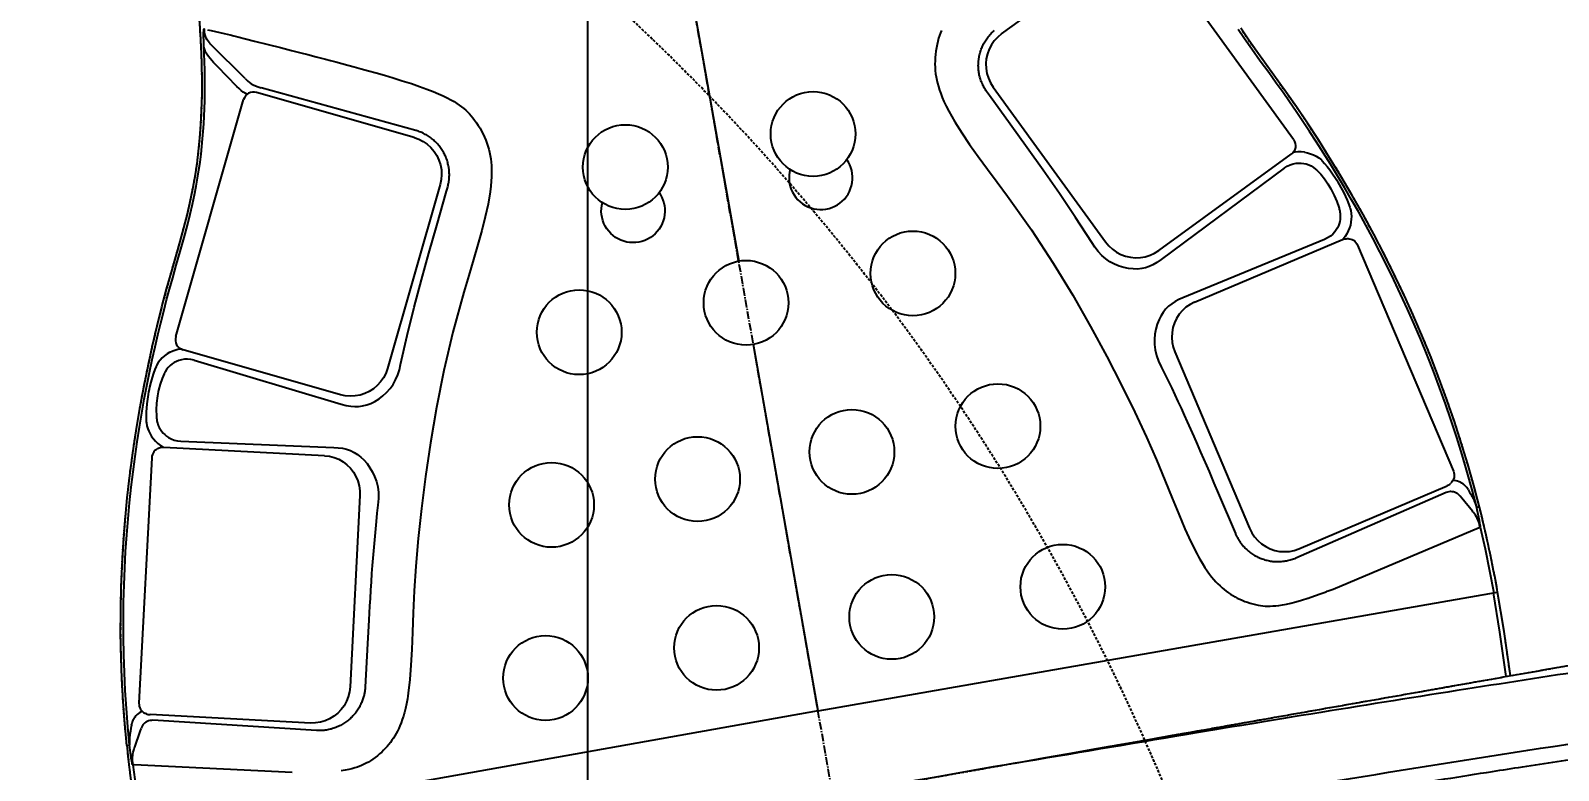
# Model space of a CAD drawing. Header units: millimetres. Extents: x 26027 to 581921, y 7230 to 233891.
# Drawn here: x 453814 to 454535, y 145420 to 145769 of the extents above; entities that cross this region are included whole.
import ezdxf

# ---------------------------------------------------------------- set-up
doc = ezdxf.new("R2010")
doc.units = ezdxf.units.MM
doc.header["$LTSCALE"] = 5
doc.linetypes.add('AXES2', pattern=[1.125, 0.75, -0.125, 0.125, -0.125])
doc.linetypes.add('CACHE', pattern=[0.375, 0.25, -0.125])
doc.layers.add('GE-DESIGNER_WARNING', color=1, linetype='Continuous', plot=False)
for name, color, linetype in [('GE-EQUIPMENT', 140, 'Continuous'), ('GE-EQUIPMENT_INSERTION', 140, 'Continuous'), ('GE-EQUIPMENT_LIGHT', 141, 'Continuous'), ('GE-EQUIPMENT_OUTLINE', 131, 'CACHE'), ('GE-MAIN_AXIS', 83, 'AXES2')]:
    doc.layers.add(name, color=color, linetype=linetype)
doc.styles.add('ROMANS', font='romans', dxfattribs={"width": 0.8, "height": 100})
doc.dimstyles.new('100', dxfattribs={"dimscale": 0.8, "dimtxt": 180, "dimasz": 100, "dimexe": 150, "dimexo": 0, "dimgap": 100, "dimtad": 1, "dimtih": 1, "dimtoh": 1, "dimdec": 0, "dimzin": 0, "dimdsep": 46, "dimtxsty": 'ROMANS', "dimblk": 'DOT', "dimcen": 0, "dimclrd": 180, "dimclre": 180, "dimclrt": 180, "dimazin": 0, "dimtfac": 1, "dimtdec": 0, "dimtix": 1, "dimtmove": 2, "dimatfit": 3, "dimldrblk": 'DOT', "dimfxl": 1, "dimtolj": 1, "dimtzin": 0, "dimarcsym": 0})

# ---------------------------------------------------------------- blocks, each defined once
blk = doc.blocks.new('_Dot')
at = {"color": 0, "linetype": 'ByBlock', "lineweight": -2}
blk.add_line((-0.5, 0), (-1, 0), dxfattribs=at)
at = {"color": 0, "linetype": 'ByBlock', "const_width": 0.5}
blk.add_lwpolyline([(-0.25, 0, 1), (0.25, 0, 1)], format="xyb", close=True, dxfattribs=at)
blk = doc.blocks.new('*D478')
at = {"layer": 'DEFPOINTS', "color": 0, "transparency": 16777216}
for p in [(452467.53, 149660.27, 2.36), (454076.96, 142305.27, 2.36), (454076.96, 142305.27)]:
    blk.add_point(p, dxfattribs=at)
at = {"layer": 'GE-DESIGNER_WARNING', "color": 180, "lineweight": -2, "transparency": 16777216}
for p, q in [((452467.53, 149660.27), (454196.96, 149660.27)), ((454076.96, 149580.27), (454076.96, 146112.77)), ((454076.96, 142385.27), (454076.96, 145852.77)), ((454076.96, 142305.27), (454196.96, 142305.27))]:
    blk.add_line(p, q, dxfattribs=at)
at = {"layer": 'GE-DESIGNER_WARNING', "color": 180, "lineweight": -2, "transparency": 16777216, "xscale": 80, "yscale": 80, "zscale": 80}
for p, rotation in [((454076.96, 149660.27), 90), ((454076.96, 142305.27), 270)]:
    blk.add_blockref('_Dot', p, dxfattribs=dict(at, rotation=rotation))
at = {"layer": 'GE-DESIGNER_WARNING', "color": 180, "lineweight": 0, "transparency": 16777216, "insert": (454076.96, 145982.77), "char_height": 100, "attachment_point": 5, "style": 'ROMANS'}
blk.add_mtext('\\A1;7355', dxfattribs=at)
blk = doc.blocks.new('GE-EUR02909')
at = {"layer": 'GE-EQUIPMENT'}
for p, q in [((0, -424.45), (-325.74, -423.9)), ((0, -424.45), (325.74, -423.9)), ((0, -424.45), (0, -600.05)), ((0, -815.78), (0, -640.05))]:
    blk.add_line(p, q, dxfattribs=at)
for points in [[(-324.81, -384), (-325.53, -405.11), (-325.74, -423.86)], [(322.94, -455.54), (323.01, -455.58), (323.08, -455.74), (323.15, -456.16), (323.18, -456.52), (323.24, -458.71), (323.03, -463.82), (322.95, -464.95)], [(-324.24, -464.98), (-323.38, -475.47), (-322.33, -485.81), (-321.07, -496.38), (-319.62, -506.79), (-317.94, -517.4), (-316.08, -527.82), (-313.99, -538.42), (-311.74, -548.81), (-309.25, -559.35), (-306.61, -569.66), (-303.72, -580.1), (-300.71, -590.29), (-297.47, -600.57), (-294.11, -610.58), (-290.57, -620.54), (-286.95, -630.23), (-283.23, -639.67), (-279.46, -648.83), (-275.71, -657.56), (-271.93, -666), (-268.29, -673.85), (-264.66, -681.44), (-261.34, -688.24), (-258.07, -695.01), (-255.26, -700.99), (-252.51, -707.11)], [(324.24, -464.98), (323.38, -475.47), (322.33, -485.81), (321.06, -496.38), (319.61, -506.79), (317.93, -517.4), (316.08, -527.82), (313.99, -538.42), (311.74, -548.81), (309.24, -559.35), (306.6, -569.66), (303.72, -580.1), (300.71, -590.29), (297.46, -600.57), (294.1, -610.58), (290.57, -620.54), (286.94, -630.23), (283.23, -639.67), (279.46, -648.83), (275.7, -657.56), (271.93, -666), (268.29, -673.85), (264.65, -681.44), (261.34, -688.24), (258.07, -695.01), (255.26, -700.99), (252.51, -707.11), (250.15, -712.67), (247.85, -718.46), (245.83, -723.97), (243.87, -729.75), (242.11, -735.46), (240.41, -741.49), (238.85, -747.64), (237.36, -754.14), (235.96, -760.98), (234.66, -768.21), (233.43, -775.96), (232.3, -784.19)], [(320.36, -474.01), (320.63, -473.36), (320.86, -472.77), (321.06, -472.23), (321.24, -471.74), (321.4, -471.3), (321.54, -470.9), (321.67, -470.53), (321.78, -470.2), (321.88, -469.9), (321.97, -469.62), (322.04, -469.37), (322.12, -469.14), (322.19, -468.9), (322.26, -468.66), (322.29, -468.52), (322.33, -468.38), (322.37, -468.24)], [(322.36, -468.24), (322.61, -467.18), (322.8, -466.09), (322.95, -464.95)], [(-320.37, -474.01), (-320.15, -474.55), (-319.92, -475.05), (-319.7, -475.49), (-319.47, -475.89), (-319.25, -476.23), (-319.03, -476.54)], [(320.37, -474.01), (320.14, -474.55), (319.92, -475.05), (319.69, -475.49), (319.47, -475.89), (319.24, -476.23), (319.03, -476.54)]]:
    blk.add_lwpolyline(points, dxfattribs=at)
for centre, radius, start, end in [((239.29, -423.9), 565.02, 179.99604, 184.16995), ((-239.29, -423.9), 565.02, 355.83005, 0.00396), ((716.82, -845.46), 488.37, 172.79293, 174.43641)]:
    blk.add_arc(centre, radius, start, end, dxfattribs=at)
at = {"layer": 'GE-EQUIPMENT_LIGHT'}
for p, q in [((-314.24, -479.66), (-314.29, -479.65)), ((-312.51, -478.13), (-312.96, -478.43)), ((312.5, -478.13), (312.95, -478.43)), ((314.23, -479.66), (314.28, -479.65)), ((-289.06, -596.73), (-315.09, -483.75)), ((289.06, -596.73), (315.09, -483.75)), ((-208.5, -583.52), (-282.55, -600.58)), ((208.5, -583.52), (282.54, -600.58)), ((-284.28, -600.66), (-284.82, -600.58)), ((284.28, -600.66), (284.81, -600.58)), ((-261.28, -638.58), (-196.54, -606.17)), ((261.28, -638.58), (196.54, -606.17)), ((-165.68, -619.74), (-165.75, -619.77)), ((165.68, -619.74), (165.74, -619.77)), ((-267.95, -651.07), (-216.99, -755.7)), ((267.95, -651.07), (216.98, -755.7)), ((-140.83, -724.15), (-210.32, -758)), ((140.83, -724.15), (210.31, -758)), ((217.06, -755.53), (216.98, -755.7))]:
    blk.add_line(p, q, dxfattribs=at)
for points in [[(-323.57, -423.9), (-323.36, -405.21), (-322.61, -384)], [(-113.17, -730.6), (-112.51, -729.56), (-111.87, -728.44), (-111.23, -727.23), (-110.59, -725.89), (-109.97, -724.46), (-109.4, -722.99), (-108.88, -721.51), (-108.42, -720.03), (-108.03, -718.54), (-107.69, -717.05), (-107.41, -715.56), (-107.2, -714.06), (-107.04, -712.55), (-106.94, -711.04), (-106.89, -709.52), (-106.91, -707.98), (-106.99, -706.41), (-107.13, -704.79), (-107.35, -703.11), (-107.64, -701.34), (-108.02, -699.46), (-108.51, -697.42), (-109.13, -695.14), (-109.93, -692.57), (-111.88, -687.13), (-114.24, -681.41), (-116.94, -675.4), (-119.95, -669.09), (-123.21, -662.46), (-126.69, -655.49), (-130.33, -648.15), (-138.72, -630.51), (-146.09, -613.37), (-152.54, -596.78), (-158.25, -580.84), (-163.33, -565.59), (-167.84, -551.05), (-171.79, -537.35), (-175.15, -524.7), (-177.94, -513.32), (-180.21, -503.24), (-182.14, -494.29), (-183.88, -486.29), (-185.53, -479.06), (-187.23, -472.43), (-189.09, -466.21), (-189.55, -464.84), (-189.97, -463.66), (-190.81, -461.41), (-191.63, -459.41), (-192.43, -457.61), (-192.68, -457.07), (-193.23, -455.97), (-194.02, -454.47), (-194.8, -453.1), (-195.59, -451.82), (-196.38, -450.64), (-197.18, -449.53), (-197.99, -448.48), (-198.81, -447.5), (-199.65, -446.56), (-200.51, -445.67), (-201.39, -444.82), (-202.3, -444.01), (-203.23, -443.23), (-204.2, -442.48), (-205.21, -441.76), (-206.27, -441.05), (-207.38, -440.37), (-208.56, -439.7), (-209.79, -439.05), (-211, -438.46), (-212.16, -437.95), (-213.27, -437.51), (-214.32, -437.14), (-215.37, -436.82), (-216.46, -436.53), (-217.13, -436.38), (-217.59, -436.29), (-218.8, -436.08), (-220.08, -435.9), (-221.47, -435.77), (-222.91, -435.69), (-224.66, -435.66), (-226.56, -435.7), (-228.72, -435.81), (-231.17, -436.01), (-233.94, -436.3), (-236.96, -436.7), (-237.1, -436.72), (-240.36, -437.21), (-243.55, -437.74), (-246, -438.18), (-246.62, -438.29), (-249.57, -438.84), (-322.39, -455.41), (-322.95, -455.54), (-323.44, -445.01), (-323.74, -434.48), (-323.84, -423.9)], [(113.16, -730.6), (112.51, -729.56), (111.87, -728.44), (111.23, -727.23), (110.59, -725.89), (109.97, -724.46), (109.39, -722.99), (108.88, -721.51), (108.42, -720.03), (108.02, -718.54), (107.69, -717.05), (107.41, -715.56), (107.19, -714.06), (107.03, -712.55), (106.93, -711.04), (106.89, -709.52), (106.91, -707.98), (106.99, -706.41), (107.13, -704.79), (107.34, -703.11), (107.63, -701.34), (108.01, -699.46), (108.5, -697.42), (109.13, -695.14), (109.92, -692.57), (111.88, -687.13), (114.23, -681.41), (116.94, -675.4), (119.95, -669.09), (123.21, -662.46), (126.69, -655.49), (130.33, -648.15), (138.72, -630.51), (146.09, -613.37), (152.54, -596.78), (158.25, -580.84), (163.32, -565.59), (167.83, -551.05), (171.78, -537.35), (175.15, -524.7), (177.93, -513.32), (180.2, -503.24), (182.14, -494.29), (183.87, -486.29), (185.52, -479.06), (187.23, -472.43), (189.09, -466.21), (189.55, -464.84), (189.96, -463.66), (190.8, -461.41), (191.62, -459.41), (192.43, -457.61), (192.68, -457.07), (193.22, -455.97), (194.01, -454.47), (194.8, -453.1), (195.58, -451.82), (196.38, -450.64), (197.18, -449.53), (197.99, -448.48), (198.81, -447.5), (199.65, -446.56), (200.51, -445.67), (201.39, -444.82), (202.3, -444.01), (203.23, -443.23), (204.2, -442.48), (205.21, -441.76), (206.26, -441.05), (207.38, -440.37), (208.55, -439.7), (209.78, -439.05), (211, -438.46), (212.16, -437.95), (213.26, -437.51), (214.32, -437.14), (215.37, -436.82), (216.45, -436.53), (217.12, -436.38), (217.59, -436.29), (218.79, -436.08), (220.08, -435.9), (221.46, -435.77), (222.9, -435.69), (224.66, -435.66), (226.56, -435.7)], [(249.56, -438.84), (322.39, -455.41), (322.94, -455.54), (323.44, -445.01)], [(-322.95, -455.54), (-323.02, -455.58), (-323.09, -455.74), (-323.15, -456.16), (-323.19, -456.52), (-323.24, -458.71), (-323.03, -463.82), (-322.95, -464.95)], [(-322.95, -455.54), (-322.88, -456.64), (-322.78, -457.59), (-322.65, -458.43), (-322.5, -459.2), (-322.3, -459.92), (-322.06, -460.67), (-321.76, -461.44), (-321.4, -462.22), (-321.01, -462.99), (-320.84, -463.31), (-320.66, -463.63), (-316.83, -470.47), (-316.19, -471.6)], [(-234.18, -456.26), (-234.48, -456.33), (-234.79, -456.4), (-310.03, -474.56), (-310.74, -474.68), (-311.47, -474.71), (-312.12, -474.65), (-312.76, -474.52), (-313.39, -474.3), (-313.92, -474.04), (-314.48, -473.68), (-315.04, -473.21), (-315.48, -472.71), (-315.86, -472.16), (-316.19, -471.6)], [(-208.5, -583.52), (-206.29, -582.85), (-204.18, -581.9), (-202.22, -580.67), (-200.44, -579.19), (-198.86, -577.49), (-197.52, -575.59), (-196.43, -573.53), (-195.62, -571.33), (-195.1, -569.05), (-194.88, -566.71), (-194.96, -564.36), (-195.34, -562.04), (-215.64, -473.94), (-216.31, -471.68), (-217.27, -469.53), (-218.49, -467.53), (-219.96, -465.7), (-221.65, -464.09), (-223.53, -462.71), (-225.56, -461.59), (-227.73, -460.75), (-229.98, -460.2), (-232.28, -459.95), (-234.59, -460.01), (-236.87, -460.38), (-310.91, -477.44)], [(-187.83, -556.21), (-188.91, -552.5), (-189.96, -548.77), (-190.89, -545.42), (-191.81, -542.07), (-192.71, -538.72), (-193.6, -535.36), (-194.49, -531.95), (-195.36, -528.54), (-196.3, -524.83), (-197.22, -521.12), (-198.17, -517.27), (-199.1, -513.42), (-199.91, -510.02), (-200.72, -506.62), (-201.43, -503.59), (-202.77, -497.86), (-203.96, -492.76), (-208.61, -472.63), (-208.68, -472.35), (-208.76, -472.03), (-208.85, -471.71), (-208.95, -471.33), (-209.07, -470.95), (-209.19, -470.58), (-209.32, -470.21), (-209.47, -469.8), (-209.63, -469.39), (-209.8, -468.99), (-209.98, -468.59), (-210.18, -468.15), (-210.39, -467.72), (-210.62, -467.3), (-210.85, -466.88), (-211.11, -466.42), (-211.38, -465.98), (-211.66, -465.54), (-211.96, -465.11), (-212.28, -464.66), (-212.61, -464.22), (-212.96, -463.78), (-213.31, -463.36), (-213.69, -462.93), (-214.08, -462.51), (-214.48, -462.11), (-214.89, -461.71), (-215.31, -461.32), (-215.75, -460.94), (-216.19, -460.58), (-216.64, -460.23), (-217.11, -459.88), (-217.58, -459.55), (-218.06, -459.24), (-218.54, -458.94), (-219.04, -458.64), (-219.54, -458.37), (-220.05, -458.1), (-220.57, -457.85), (-221.1, -457.62), (-221.63, -457.39), (-222.16, -457.18), (-222.71, -456.99), (-223.25, -456.81), (-223.81, -456.64), (-224.36, -456.49), (-224.92, -456.36), (-225.49, -456.23), (-226.06, -456.13), (-226.63, -456.04), (-227.21, -455.96), (-227.79, -455.9), (-228.37, -455.85), (-228.95, -455.82), (-229.53, -455.81), (-230.11, -455.81), (-230.69, -455.83), (-231.28, -455.86), (-231.86, -455.91), (-232.45, -455.97), (-233.03, -456.05), (-233.61, -456.15), (-234.18, -456.26)], [(187.83, -556.21), (188.9, -552.5), (189.96, -548.77), (190.89, -545.42), (191.8, -542.07), (192.7, -538.72), (193.59, -535.36), (194.48, -531.95), (195.36, -528.54), (196.29, -524.83), (197.22, -521.12), (198.16, -517.27), (199.09, -513.42), (199.91, -510.02), (200.72, -506.62), (201.43, -503.59), (202.77, -497.86), (203.95, -492.76), (208.61, -472.63), (208.67, -472.35), (208.75, -472.03), (208.84, -471.71), (208.95, -471.33), (209.07, -470.95), (209.19, -470.58), (209.32, -470.21), (209.47, -469.8), (209.63, -469.39), (209.8, -468.99), (209.98, -468.59), (210.18, -468.15), (210.39, -467.72), (210.61, -467.3), (210.84, -466.88), (211.1, -466.42), (211.37, -465.98), (211.66, -465.54), (211.95, -465.11), (212.27, -464.66), (212.61, -464.22), (212.95, -463.78), (213.31, -463.36), (213.69, -462.93), (214.08, -462.51), (214.48, -462.11), (214.88, -461.71), (215.31, -461.32), (215.75, -460.94), (216.19, -460.58), (216.64, -460.23), (217.1, -459.88), (217.57, -459.55), (218.05, -459.24), (218.54, -458.94), (219.04, -458.64), (219.54, -458.37), (220.05, -458.1), (220.57, -457.85), (221.09, -457.62), (221.62, -457.39), (222.16, -457.18), (222.7, -456.99), (223.25, -456.81), (223.8, -456.64), (224.36, -456.49), (224.92, -456.36), (225.49, -456.23), (226.06, -456.13), (226.63, -456.04), (227.2, -455.96), (227.78, -455.9), (228.36, -455.85), (228.94, -455.82), (229.52, -455.81), (230.11, -455.81), (230.69, -455.83), (231.27, -455.86), (231.86, -455.91), (232.44, -455.97), (233.02, -456.05), (233.6, -456.15), (234.17, -456.26)], [(208.5, -583.52), (206.28, -582.85), (204.18, -581.9), (202.22, -580.67), (200.44, -579.19), (198.86, -577.49), (197.52, -575.59), (196.43, -573.53), (195.62, -571.33), (195.1, -569.05), (194.88, -566.71), (194.96, -564.36), (195.34, -562.04), (215.63, -473.94), (216.31, -471.68), (217.26, -469.53), (218.49, -467.53), (219.95, -465.7), (221.64, -464.09), (223.52, -462.71), (225.56, -461.59), (227.72, -460.75), (229.97, -460.2), (232.27, -459.95), (234.58, -460.01), (236.87, -460.38), (310.91, -477.44)], [(234.17, -456.26), (234.48, -456.33), (234.78, -456.4), (310.03, -474.56), (310.74, -474.68), (311.46, -474.71), (312.12, -474.65), (312.76, -474.52), (313.39, -474.3), (313.92, -474.04), (314.48, -473.68), (315.03, -473.21), (315.48, -472.71), (315.86, -472.16), (316.18, -471.6)], [(322.94, -455.54), (322.87, -456.64), (322.78, -457.59), (322.65, -458.43), (322.49, -459.2), (322.3, -459.92), (322.05, -460.67), (321.75, -461.44), (321.4, -462.22), (321.01, -462.99), (320.83, -463.31), (320.65, -463.63), (316.82, -470.47), (316.18, -471.6)], [(-324.24, -464.98), (-322.95, -464.95), (-322.25, -473.59), (-321.42, -482.17), (-320.47, -490.67), (-319.4, -499.11), (-318.21, -507.45), (-316.9, -515.71), (-315.49, -523.86), (-313.98, -531.91), (-312.37, -539.85), (-310.66, -547.67), (-308.88, -555.36), (-307.01, -562.93), (-305.07, -570.36), (-303.07, -577.65), (-301, -584.8), (-298.88, -591.8), (-296.72, -598.65), (-294.51, -605.35), (-292.27, -611.9), (-290, -618.29), (-287.71, -624.54), (-285.4, -630.62), (-283.08, -636.55), (-280.75, -642.33), (-278.41, -647.96), (-276.08, -653.43), (-273.76, -658.76), (-271.44, -663.94), (-269.17, -668.9), (-266.91, -673.73), (-264.55, -678.69), (-261.87, -684.21), (-258.9, -690.31), (-255.96, -696.43), (-253.38, -701.96), (-251.2, -706.84)], [(-322.37, -468.24), (-322.61, -467.18), (-322.8, -466.09), (-322.95, -464.95)], [(-320.37, -474.01), (-320.63, -473.36), (-320.86, -472.77), (-321.07, -472.23), (-321.25, -471.74), (-321.41, -471.3), (-321.55, -470.9), (-321.67, -470.53), (-321.78, -470.2), (-321.88, -469.9), (-321.97, -469.62), (-322.05, -469.37), (-322.12, -469.14), (-322.19, -468.9), (-322.26, -468.66), (-322.3, -468.52), (-322.34, -468.38), (-322.37, -468.24)], [(324.24, -464.98), (322.95, -464.95), (322.25, -473.59), (321.42, -482.17), (320.47, -490.67), (319.39, -499.11), (318.2, -507.45), (316.9, -515.71), (315.49, -523.86), (313.97, -531.91), (312.36, -539.85), (310.66, -547.67), (308.87, -555.36), (307.01, -562.93), (305.07, -570.36), (303.06, -577.65), (301, -584.8), (298.88, -591.8), (296.71, -598.65), (294.51, -605.35), (292.27, -611.9), (290, -618.29), (287.7, -624.54), (285.39, -630.62), (283.07, -636.55), (280.74, -642.33), (278.41, -647.96), (276.08, -653.43), (273.75, -658.76), (271.44, -663.94), (269.17, -668.9), (266.91, -673.73), (264.54, -678.69), (261.87, -684.21), (258.89, -690.31), (255.95, -696.43), (253.38, -701.96), (251.2, -706.84), (249.3, -711.29), (247.63, -715.4), (246.13, -719.29), (244.76, -723.03), (243.5, -726.67), (242.32, -730.25), (241.23, -733.78), (240.2, -737.29), (239.23, -740.78), (238.31, -744.27), (237.45, -747.76), (236.63, -751.26), (235.86, -754.78), (235.13, -758.32), (234.44, -761.89), (233.78, -765.49), (233.16, -769.12), (232.57, -772.79), (232.01, -776.49), (231.48, -780.24), (230.98, -784.03)], [(-314.29, -479.65), (-314.4, -479.62), (-314.52, -479.59), (-314.63, -479.55), (-315.43, -479.26), (-316.18, -478.92), (-316.86, -478.53), (-317.26, -478.27), (-317.63, -477.98), (-317.97, -477.7), (-318.26, -477.43), (-318.5, -477.18), (-318.71, -476.94), (-318.88, -476.73), (-319.03, -476.54)], [(-315.09, -483.75), (-315.2, -483.07), (-315.2, -482.25), (-315.08, -481.47), (-314.85, -480.75), (-314.53, -480.09), (-314.14, -479.52), (-313.7, -479.03), (-313.23, -478.62), (-312.96, -478.43)], [(315.09, -483.75), (315.19, -483.07), (315.2, -482.25), (315.08, -481.47), (314.85, -480.75), (314.53, -480.09), (314.14, -479.52), (313.7, -479.03), (313.23, -478.62), (312.95, -478.43)], [(314.28, -479.65), (314.4, -479.62), (314.51, -479.59), (314.62, -479.55), (315.43, -479.26), (316.17, -478.92), (316.86, -478.53), (317.26, -478.27), (317.63, -477.98), (317.97, -477.7), (318.26, -477.43), (318.5, -477.18), (318.7, -476.94), (318.88, -476.73), (319.03, -476.54)], [(-203.5, -586.51), (-201.56, -586.06), (-199.65, -585.49), (-197.82, -584.74), (-196.11, -583.79), (-194.53, -582.65), (-193.09, -581.34), (-191.8, -579.9), (-190.66, -578.37), (-189.43, -576.35), (-188.41, -574.22), (-187.58, -572.01), (-186.95, -569.69), (-186.54, -567.25), (-186.38, -564.67), (-186.53, -561.96), (-187.04, -559.15), (-187.83, -556.21)], [(203.5, -586.51), (201.55, -586.06), (199.65, -585.49), (197.82, -584.74), (196.1, -583.79), (194.53, -582.65), (193.09, -581.34), (191.8, -579.9), (190.66, -578.37), (189.43, -576.35), (188.4, -574.22), (187.58, -572.01), (186.95, -569.69), (186.54, -567.25), (186.38, -564.67), (186.53, -561.96), (187.03, -559.15), (187.83, -556.21)], [(-283.56, -614.54), (-283.58, -614.22), (-283.59, -613.9), (-283.59, -613.58), (-283.56, -612.81), (-283.47, -612.04), (-283.34, -611.27), (-283.05, -610.15), (-282.67, -609.12), (-282.23, -608.18), (-281.73, -607.31), (-281.11, -606.44), (-280.39, -605.59), (-279.55, -604.77), (-278.42, -603.9), (-277.15, -603.14), (-275.74, -602.52), (-274.21, -602.07), (-203.5, -586.51)], [(283.56, -614.54), (283.58, -614.22), (283.59, -613.9), (283.59, -613.58), (283.55, -612.81), (283.47, -612.04), (283.33, -611.27), (283.04, -610.15), (282.67, -609.12), (282.23, -608.18), (281.72, -607.31), (281.11, -606.44), (280.39, -605.59), (279.54, -604.77), (278.42, -603.9), (277.15, -603.14), (275.74, -602.52), (274.21, -602.07), (203.5, -586.51)], [(-284.82, -600.58), (-285.15, -600.53), (-285.75, -600.37), (-286.36, -600.12), (-286.96, -599.77), (-287.54, -599.32), (-288.06, -598.77), (-288.51, -598.13), (-288.86, -597.39), (-289.06, -596.73)], [(284.81, -600.58), (285.15, -600.53), (285.75, -600.37), (286.36, -600.12), (286.96, -599.77), (287.53, -599.32), (288.06, -598.77), (288.51, -598.13), (288.86, -597.39), (289.06, -596.73)], [(-271.98, -644.27), (-273.38, -643.75), (-274.72, -643.1), (-275.99, -642.33), (-277.16, -641.43), (-278.23, -640.42), (-279.2, -639.28), (-279.32, -639.13), (-279.44, -638.97), (-279.56, -638.81), (-280.45, -637.46), (-281.37, -635.86), (-282.33, -634.04), (-283.3, -631.98), (-284.28, -629.7), (-284.7, -628.67), (-285.11, -627.6), (-285.52, -626.48), (-286.92, -622.24), (-287.92, -618.41), (-288.53, -615.02), (-288.6, -614.45), (-288.65, -613.89), (-288.68, -613.35), (-288.66, -611.91), (-288.51, -610.56), (-288.26, -609.29), (-287.86, -607.97), (-287.35, -606.67), (-286.72, -605.42)], [(-286.72, -605.42), (-285.92, -604.1), (-285, -602.87), (-283.97, -601.73), (-282.86, -600.7), (-282.75, -600.6)], [(-196.54, -606.17), (-194.35, -605.12), (-192.31, -604.34), (-190.43, -603.84), (-188.65, -603.58), (-186.76, -603.51), (-184.77, -603.66), (-182.72, -604.04), (-180.63, -604.64), (-178.52, -605.49)], [(-178.52, -605.49), (-176.45, -606.56), (-174.47, -607.84), (-172.58, -609.34), (-170.83, -611.05), (-169.25, -612.96), (-167.87, -615.07), (-166.7, -617.35), (-165.68, -619.74)], [(178.51, -605.49), (176.45, -606.56), (174.47, -607.84), (172.58, -609.34), (170.83, -611.05), (169.24, -612.96), (167.86, -615.07), (166.7, -617.35), (165.68, -619.74)], [(196.54, -606.17), (194.34, -605.12), (192.3, -604.34), (190.43, -603.84), (188.64, -603.58), (186.75, -603.51), (184.77, -603.66), (182.72, -604.04), (180.63, -604.64), (178.51, -605.49)], [(271.98, -644.27), (273.37, -643.75), (274.71, -643.1), (275.98, -642.33), (277.15, -641.43), (278.23, -640.42), (279.2, -639.28), (279.32, -639.13), (279.44, -638.97), (279.56, -638.81), (280.45, -637.46), (281.37, -635.86), (282.32, -634.04), (283.29, -631.98), (284.28, -629.7), (284.69, -628.67), (285.11, -627.6), (285.52, -626.48), (286.92, -622.24), (287.92, -618.41), (288.53, -615.02), (288.6, -614.45), (288.65, -613.89), (288.67, -613.35), (288.66, -611.91), (288.51, -610.56), (288.26, -609.29), (287.86, -607.97), (287.34, -606.67), (286.72, -605.42)], [(286.72, -605.42), (285.91, -604.1), (284.99, -602.87), (283.97, -601.73), (282.86, -600.7), (282.74, -600.6)], [(-140.83, -724.15), (-138.79, -722.99), (-136.92, -721.57), (-135.25, -719.91), (-133.81, -718.06), (-132.63, -716.03), (-131.72, -713.86), (-131.1, -711.59), (-130.79, -709.27), (-130.78, -706.92), (-131.07, -704.58), (-131.67, -702.31), (-132.56, -700.13), (-172.16, -618.85), (-173.33, -616.8), (-174.75, -614.93), (-176.4, -613.26), (-178.26, -611.82), (-180.29, -610.63), (-182.45, -609.72), (-184.72, -609.1), (-187.04, -608.78), (-189.39, -608.77), (-191.72, -609.06), (-193.99, -609.66), (-196.17, -610.55), (-265.66, -644.4)], [(140.83, -724.15), (138.78, -722.99), (136.91, -721.57), (135.25, -719.91), (133.81, -718.06), (132.63, -716.03), (131.72, -713.86), (131.1, -711.59), (130.78, -709.27), (130.77, -706.92), (131.07, -704.58), (131.67, -702.31), (132.56, -700.13), (172.16, -618.85), (173.32, -616.8), (174.74, -614.93), (176.4, -613.26), (178.26, -611.82), (180.28, -610.63), (182.45, -609.72), (184.71, -609.1), (187.04, -608.78), (189.39, -608.77), (191.72, -609.06), (193.99, -609.66), (196.17, -610.55), (265.65, -644.4)], [(-281.26, -625.11), (-282.31, -621.79), (-283.02, -618.71), (-283.45, -615.89), (-283.49, -615.44), (-283.53, -614.99), (-283.56, -614.54)], [(-165.68, -619.74), (-160.24, -632.66), (-154.68, -645.21), (-149.06, -657.36), (-143.48, -669.07), (-137.51, -681.38), (-130.12, -696.55), (-129.47, -697.9), (-129.16, -698.54), (-128.94, -699.02), (-128.74, -699.5), (-128.55, -699.99), (-128.37, -700.48), (-128.2, -701), (-128.04, -701.51), (-127.89, -702.03), (-127.76, -702.56), (-127.63, -703.09), (-127.52, -703.63), (-127.43, -704.18), (-127.34, -704.73), (-127.27, -705.28), (-127.22, -705.83), (-127.18, -706.38), (-127.15, -706.94), (-127.14, -707.49), (-127.14, -708.05), (-127.16, -708.6), (-127.19, -709.16), (-127.23, -709.72), (-127.29, -710.27), (-127.37, -710.82), (-127.45, -711.37), (-127.56, -711.92), (-127.67, -712.46), (-127.8, -713), (-127.94, -713.54), (-128.1, -714.07), (-128.27, -714.6), (-128.45, -715.12), (-128.65, -715.64), (-128.86, -716.16), (-129.08, -716.67), (-129.32, -717.17), (-129.57, -717.67), (-129.83, -718.16), (-130.1, -718.64), (-130.39, -719.12), (-130.69, -719.59), (-131, -720.05), (-131.33, -720.51), (-131.67, -720.96), (-132.02, -721.4), (-132.39, -721.85), (-132.77, -722.28), (-133.16, -722.7), (-133.57, -723.11), (-133.99, -723.52), (-134.42, -723.91), (-134.87, -724.3), (-135.32, -724.67), (-135.79, -725.03), (-136.27, -725.39), (-136.76, -725.73), (-137.26, -726.05), (-137.78, -726.37)], [(165.68, -619.74), (160.24, -632.66), (154.67, -645.21), (149.06, -657.36), (143.48, -669.07), (137.51, -681.38), (130.12, -696.55), (129.46, -697.9), (129.15, -698.54), (128.94, -699.02), (128.74, -699.5), (128.55, -699.99), (128.37, -700.48), (128.19, -701), (128.03, -701.51), (127.89, -702.03), (127.75, -702.56), (127.63, -703.09), (127.52, -703.63), (127.42, -704.18), (127.34, -704.73), (127.27, -705.28), (127.22, -705.83), (127.17, -706.38), (127.15, -706.94), (127.14, -707.49), (127.14, -708.05), (127.15, -708.6), (127.19, -709.16), (127.23, -709.72), (127.29, -710.27), (127.36, -710.82), (127.45, -711.37), (127.55, -711.92), (127.67, -712.46), (127.79, -713), (127.94, -713.54), (128.09, -714.07), (128.26, -714.6), (128.45, -715.12), (128.64, -715.64), (128.85, -716.16), (129.08, -716.67), (129.31, -717.17), (129.56, -717.67), (129.82, -718.16), (130.1, -718.64), (130.38, -719.12), (130.68, -719.59), (131, -720.05), (131.33, -720.51), (131.66, -720.96), (132.01, -721.4), (132.38, -721.85), (132.76, -722.28), (133.16, -722.7), (133.56, -723.11), (133.98, -723.52), (134.42, -723.91), (134.86, -724.3), (135.32, -724.67), (135.79, -725.03), (136.27, -725.39), (136.76, -725.73), (137.26, -726.05), (137.78, -726.37), (138.3, -726.67), (138.77, -726.92), (139.25, -727.17)], [(281.26, -625.11), (282.3, -621.79), (283.02, -618.71), (283.44, -615.89), (283.49, -615.44), (283.53, -614.99), (283.56, -614.54)], [(-280.29, -627.64), (-280.62, -626.83), (-280.94, -625.99), (-281.26, -625.11), (-281.35, -625.14)], [(280.28, -627.64), (280.61, -626.83), (280.94, -625.99), (281.26, -625.11), (281.35, -625.14)], [(-276.4, -634.78), (-277.75, -632.7), (-279.06, -630.32), (-280.29, -627.64)], [(-276.13, -635.14), (-276.22, -635.02), (-276.31, -634.9), (-276.4, -634.78)], [(276.13, -635.14), (276.22, -635.02), (276.31, -634.9), (276.39, -634.78)], [(276.39, -634.78), (277.74, -632.7), (279.05, -630.32), (280.28, -627.64)], [(-275.81, -635.54), (-275.92, -635.41), (-276.03, -635.27), (-276.13, -635.14)], [(-261.28, -638.58), (-262.77, -639.2), (-264.26, -639.61), (-265.75, -639.81), (-267.18, -639.84), (-268.42, -639.72), (-269.62, -639.47), (-270.77, -639.12), (-271.85, -638.66), (-272.91, -638.07), (-273.94, -637.36), (-274.91, -636.51), (-275.81, -635.54)], [(261.28, -638.58), (262.76, -639.2), (264.26, -639.61), (265.74, -639.81), (267.18, -639.84), (268.42, -639.72), (269.62, -639.47), (270.77, -639.12), (271.84, -638.66), (272.91, -638.07), (273.93, -637.36), (274.91, -636.51), (275.81, -635.54)], [(275.81, -635.54), (275.92, -635.41), (276.03, -635.27), (276.13, -635.14)], [(-271.98, -644.27), (-270.46, -644.68), (-268.95, -644.95), (-267.46, -645.08), (-266.67, -645.08)], [(271.98, -644.27), (270.46, -644.68), (268.94, -644.95), (267.46, -645.08), (266.67, -645.08)], [(-31.4, -678.39), (-30.91, -677.18), (-30.51, -675.93), (-30.22, -674.63), (-30.05, -673.28), (-30, -671.9), (-30.08, -670.49), (-30.3, -669.08), (-30.65, -667.68), (-31.15, -666.31), (-31.77, -664.99), (-32.52, -663.73), (-33.39, -662.56), (-34.36, -661.48), (-35.43, -660.5), (-36.6, -659.63), (-37.84, -658.87), (-39.16, -658.24), (-40.53, -657.73), (-41.95, -657.37), (-43.39, -657.14), (-44.84, -657.05), (-46.3, -657.11), (-47.74, -657.3), (-49.15, -657.64), (-50.51, -658.1), (-51.82, -658.69), (-53.07, -659.41), (-54.24, -660.23), (-55.32, -661.17), (-56.32, -662.21), (-57.22, -663.34), (-58, -664.57), (-58.66, -665.86), (-59.2, -667.21), (-59.6, -668.61), (-59.87, -670.04), (-59.99, -671.48), (-59.98, -672.93), (-59.83, -674.35), (-59.54, -675.74), (-59.13, -677.09), (-58.6, -678.39)], [(31.4, -678.39), (30.9, -677.18), (30.51, -675.93), (30.22, -674.63), (30.05, -673.28), (30, -671.9), (30.08, -670.49), (30.3, -669.08), (30.65, -667.68), (31.14, -666.31), (31.77, -664.99), (32.52, -663.73), (33.38, -662.56), (34.35, -661.48), (35.43, -660.5), (36.59, -659.63), (37.84, -658.87), (39.16, -658.24), (40.53, -657.73), (41.94, -657.37), (43.39, -657.14), (44.84, -657.05), (46.29, -657.11), (47.73, -657.3), (49.14, -657.64), (50.51, -658.1), (51.82, -658.69), (53.06, -659.41), (54.23, -660.23), (55.32, -661.17), (56.32, -662.21), (57.21, -663.34), (58, -664.57), (58.66, -665.86), (59.19, -667.21), (59.6, -668.61), (59.86, -670.04), (59.99, -671.48), (59.97, -672.93), (59.82, -674.35), (59.54, -675.74), (59.13, -677.09), (58.6, -678.39)], [(139.25, -727.17), (139.31, -727.2), (139.45, -727.26), (207.87, -759.78)], [(227.96, -791.14), (226.4, -790.47), (220.54, -787.98), (219.33, -787.46), (217.93, -786.86), (216.33, -786.16), (214.48, -785.34), (211.13, -783.86), (207.12, -782.07), (201.06, -779.36), (195.59, -776.9), (190.6, -774.65), (186.48, -772.79), (183.34, -771.36), (179.74, -769.72), (175.61, -767.83), (173.35, -766.79), (170.94, -765.68), (168.39, -764.49), (165.68, -763.23), (162.81, -761.88), (159.76, -760.44), (156.53, -758.9), (153.12, -757.26), (149.52, -755.49), (145.69, -753.58), (141.64, -751.5), (137.64, -749.39), (134.03, -747.4), (130.92, -745.61), (128.22, -743.97), (125.88, -742.46), (123.86, -741.08), (122.12, -739.8), (120.6, -738.62), (119.29, -737.51), (118.14, -736.47), (117.12, -735.47), (116.2, -734.5), (115.36, -733.54), (114.58, -732.58), (113.85, -731.6), (113.16, -730.6)], [(212.86, -763.2), (212.09, -762.42), (211.28, -761.75), (210.32, -761.08), (209.17, -760.42), (207.87, -759.78)], [(214.58, -765.42), (214, -764.61), (213.43, -763.86), (212.86, -763.2)], [(214.92, -757.85), (215.02, -757.93), (215.78, -758.58), (216.49, -759.28), (217.31, -760.18), (218.13, -761.22), (218.96, -762.38), (226.45, -773.21), (227.18, -774.28), (227.9, -775.36), (228.58, -776.47), (229.21, -777.6), (229.77, -778.72), (230.28, -779.84), (230.71, -780.93), (230.97, -781.98), (231.04, -783.01), (230.98, -784.03)], [(214.58, -765.42), (227.56, -783.92), (227.76, -784.21), (227.95, -784.5)], [(227.95, -784.5), (228.36, -785.16), (228.69, -785.8), (228.96, -786.42)], [(230.98, -784.03), (230.78, -785.61), (230.69, -786.3), (230.6, -786.94), (230.51, -787.54), (230.42, -788.12), (230.33, -788.66), (230.24, -789.19), (230.14, -789.7), (230.04, -790.19), (229.94, -790.64), (229.83, -791.06), (229.73, -791.4), (229.62, -791.66), (229.52, -791.79), (229.48, -791.8), (229.43, -791.78)], [(228.96, -786.42), (229.27, -787.36), (229.47, -788.33), (229.57, -789.37), (229.55, -790.52), (229.43, -791.78)]]:
    blk.add_lwpolyline(points, dxfattribs=at)
for centre in [(-124, -462.05), (-42, -462.05), (42, -462.05), (124, -462.05), (-107, -542.05), (-37, -542.05), (37, -542.05), (107, -542.05), (-80, -620.05), (0, -620.05), (80, -620.05), (-45, -693.05), (45, -693.05)]:
    blk.add_circle(centre, 20, dxfattribs=at)
at = {"layer": 'GE-EQUIPMENT_LIGHT', "extrusion": (0, 0, -1)}
for centre, major_axis, ratio, start_param, end_param in [((-309.78, -482.32), (-1.48, 4.78), 0.981576, -0.282566, 0.072438), ((-283.66, -595.69), (-0.76, 4.95), 0.981575, -3.214219, -2.858983), ((-263.45, -648.9), (-4.25, 2.65), 0.996962, -1.009608, 0.558427)]:
    blk.add_ellipse(centre, major_axis=major_axis, ratio=ratio, start_param=start_param, end_param=end_param, dxfattribs=at)
at = {"layer": 'GE-EQUIPMENT_LIGHT'}
for centre, major_axis, ratio, start_param, end_param in [((309.77, -482.32), (1.48, 4.78), 0.981576, -0.282566, 0.072438), ((283.65, -595.69), (0.76, 4.95), 0.981575, -3.214219, -2.858983), ((263.45, -648.9), (4.25, 2.65), 0.996962, -1.009608, 0.558427), ((212.49, -753.49), (-0.53, 4.98), 0.99696, -3.700176, -2.132141)]:
    blk.add_ellipse(centre, major_axis=major_axis, ratio=ratio, start_param=start_param, end_param=end_param, dxfattribs=at)
at = {"layer": 'GE-EQUIPMENT_OUTLINE'}
for points in [[(-324.81, -384), (-325.53, -405.11), (-325.74, -423.86)], [(-324.24, -464.98), (-323.38, -475.47), (-322.33, -485.81), (-321.07, -496.38), (-319.62, -506.79), (-317.94, -517.4), (-316.08, -527.82), (-313.99, -538.42), (-311.74, -548.81), (-309.25, -559.35), (-306.61, -569.66), (-303.72, -580.1), (-300.71, -590.29), (-297.47, -600.57), (-294.11, -610.58), (-290.57, -620.54), (-286.95, -630.23), (-283.23, -639.67), (-279.46, -648.83), (-275.71, -657.56), (-271.93, -666), (-268.29, -673.85), (-264.66, -681.44), (-261.34, -688.24), (-258.07, -695.01), (-255.26, -700.99), (-252.51, -707.11)], [(324.24, -464.98), (323.38, -475.47), (322.33, -485.81), (321.06, -496.38), (319.61, -506.79), (317.93, -517.4), (316.08, -527.82), (313.99, -538.42), (311.74, -548.81), (309.24, -559.35), (306.6, -569.66), (303.72, -580.1), (300.71, -590.29), (297.46, -600.57), (294.1, -610.58), (290.57, -620.54), (286.94, -630.23), (283.23, -639.67), (279.46, -648.83), (275.7, -657.56), (271.93, -666), (268.29, -673.85), (264.65, -681.44), (261.34, -688.24), (258.07, -695.01), (255.26, -700.99), (252.51, -707.11), (250.15, -712.67), (247.85, -718.46), (245.83, -723.97), (243.87, -729.75), (242.11, -735.46), (240.41, -741.49), (238.85, -747.64), (237.36, -754.14), (235.96, -760.98), (234.66, -768.21), (233.43, -775.96), (232.3, -784.19)]]:
    blk.add_lwpolyline(points, dxfattribs=at)
for centre, radius, start, end in [((239.29, -423.9), 565.02, 179.99604, 184.16995), ((-239.29, -423.9), 565.02, 355.83005, 0.00396), ((716.82, -845.46), 488.37, 172.79293, 174.43641)]:
    blk.add_arc(centre, radius, start, end, dxfattribs=at)
at = {"layer": 'GE-MAIN_AXIS'}
blk.add_line((0, 2301.56), (0, -3908.25), dxfattribs=at)
blk = doc.blocks.new('GE-EUR02460')
at = {"layer": 'GE-DESIGNER_WARNING', "linetype": 'CACHE'}
blk.add_lwpolyline([(871.44, -131.49), (1921.44, -131.49, -1.511046), (141.61, 627.42, -0.402138)], format="xyb", dxfattribs=at)
at = {"layer": 'GE-EQUIPMENT'}
for points, knots in [([(-205.58, -349.82), (-270.32, -349.07), (-334.98, -347.92), (-463.88, -344.5), (-528.28, -342.24), (-630.6, -337.2), (-669.06, -334.97), (-745.34, -329.58), (-783.75, -326.39), (-821.29, -322.43)], [-61.681232, -61.681232, -61.681232, -61.681232, -42.452455, -42.452455, -23.198725, -23.198725, -11.60335, -11.60335, -0.000001, -0.000001, -0.000001, -0.000001]), ([(-206.91, -342.57), (-225.3, -342.34), (-243.06, -342.09), (-259.92, -341.82), (-260.76, -341.81), (-261.59, -341.8), (-262.42, -341.78), (-278.37, -341.53), (-293.54, -341.26), (-308.61, -340.97), (-313.39, -340.88), (-318.16, -340.79), (-322.94, -340.69), (-333.99, -340.46), (-345.07, -340.23), (-356.36, -339.96), (-365.73, -339.75), (-375.25, -339.52), (-384.54, -339.28), (-391.27, -339.11), (-397.88, -338.94), (-404.23, -338.76), (-417.49, -338.4), (-429.62, -338.05), (-441.47, -337.69), (-443.12, -337.63), (-444.77, -337.58), (-446.41, -337.53), (-459.85, -337.11), (-473.09, -336.67), (-484.49, -336.26), (-486.9, -336.18), (-489.24, -336.1), (-491.5, -336.01), (-499.93, -335.71), (-507.45, -335.42), (-514.95, -335.13), (-521.93, -334.86), (-528.89, -334.58), (-535.42, -334.31), (-537.81, -334.21), (-540.13, -334.12), (-542.38, -334.02), (-550.79, -333.67), (-558.13, -333.35), (-566.55, -332.96), (-569.01, -332.85), (-571.55, -332.73), (-574.15, -332.61), (-580.47, -332.31), (-587.09, -331.98), (-593.39, -331.67), (-598.52, -331.41), (-603.43, -331.16), (-608.39, -330.9), (-612.03, -330.71), (-615.69, -330.52), (-619.46, -330.31), (-625.69, -329.98), (-632.24, -329.61), (-638.77, -329.25), (-641.58, -329.09), (-644.4, -328.92), (-647.18, -328.76), (-653.36, -328.41), (-659.39, -328.05), (-665.8, -327.65), (-668.96, -327.46), (-672.2, -327.25), (-675.61, -327.03), (-680.13, -326.74), (-684.92, -326.43), (-689.92, -326.09), (-696.37, -325.65), (-703.16, -325.18), (-710.14, -324.68), (-710.6, -324.65), (-711.07, -324.61), (-711.53, -324.58), (-717.8, -324.13), (-724.21, -323.65), (-730.81, -323.15), (-736.81, -322.68), (-742.96, -322.2), (-749.3, -321.69)], [0, 0, 0, 0, 0.066667, 0.066667, 0.066667, 0.069967, 0.069967, 0.069967, 0.133333, 0.133333, 0.133333, 0.153447, 0.153447, 0.153447, 0.2, 0.2, 0.2, 0.238666, 0.238666, 0.238666, 0.266667, 0.266667, 0.266667, 0.325187, 0.325187, 0.325187, 0.333333, 0.333333, 0.333333, 0.4, 0.4, 0.4, 0.414133, 0.414133, 0.414133, 0.466667, 0.466667, 0.466667, 0.51552, 0.51552, 0.51552, 0.533333, 0.533333, 0.533333, 0.6, 0.6, 0.6, 0.619401, 0.619401, 0.619401, 0.666667, 0.666667, 0.666667, 0.705103, 0.705103, 0.705103, 0.733333, 0.733333, 0.733333, 0.779891, 0.779891, 0.779891, 0.8, 0.8, 0.8, 0.844683, 0.844683, 0.844683, 0.866667, 0.866667, 0.866667, 0.895775, 0.895775, 0.895775, 0.933333, 0.933333, 0.933333, 0.935831, 0.935831, 0.935831, 0.969439, 0.969439, 0.969439, 1, 1, 1, 1]), ([(-825.21, -355.19), (-819.59, -355.79), (-813.96, -356.36), (-808.33, -356.92), (-802.1, -357.54), (-795.87, -358.14), (-789.63, -358.71), (-782.64, -359.36), (-775.63, -359.99), (-768.62, -360.59), (-760.68, -361.27), (-752.73, -361.93), (-744.77, -362.56), (-735.71, -363.28), (-726.65, -363.96), (-717.57, -364.62), (-707.31, -365.37), (-697.03, -366.07), (-686.74, -366.75), (-675.38, -367.49), (-664.01, -368.2), (-652.63, -368.87), (-640.22, -369.61), (-627.81, -370.3), (-615.37, -370.95), (-601.79, -371.66), (-588.2, -372.34), (-574.59, -372.97), (-559.61, -373.66), (-544.62, -374.31), (-529.61, -374.92), (-513.06, -375.59), (-496.49, -376.2), (-479.91, -376.78), (-461.82, -377.4), (-443.7, -377.98), (-425.58, -378.5), (-405.98, -379.07), (-386.36, -379.58), (-366.73, -380.04), (-345.5, -380.54), (-324.25, -380.98), (-302.98, -381.38), (-279.88, -381.8), (-256.76, -382.16), (-233.63, -382.48), (-208.49, -382.81), (-183.34, -383.09), (-158.17, -383.3), (-130.87, -383.54), (-103.55, -383.7), (-76.24, -384)], [0, 0, 0, 0, 0.0229561, 0.0229561, 0.0229561, 0.0483281, 0.0483281, 0.0483281, 0.0768058, 0.0768058, 0.0768058, 0.1090804, 0.1090804, 0.1090804, 0.1458105, 0.1458105, 0.1458105, 0.1873664, 0.1873664, 0.1873664, 0.233261, 0.233261, 0.233261, 0.2832869, 0.2832869, 0.2832869, 0.3379359, 0.3379359, 0.3379359, 0.3981024, 0.3981024, 0.3981024, 0.4644355, 0.4644355, 0.4644355, 0.5368263, 0.5368263, 0.5368263, 0.6150797, 0.6150797, 0.6150797, 0.6997169, 0.6997169, 0.6997169, 0.7916561, 0.7916561, 0.7916561, 0.8915646, 0.8915646, 0.8915646, 0.9999974, 0.9999974, 0.9999974, 0.9999974]), ([(-87.37, -384), (-165.85, -384), (-167.13, -384), (-168.41, -384), (-173.95, -384), (-179.48, -384), (-185, -384), (-190.52, -384), (-196.02, -384), (-201.51, -384), (-206.99, -384), (-212.46, -384), (-217.91, -384), (-223.37, -384), (-228.8, -384), (-234.21, -384), (-239.62, -384), (-245.02, -384), (-250.39, -384), (-255.76, -384), (-261.11, -384), (-266.43, -384), (-271.75, -384), (-277.06, -384), (-282.33, -384), (-285.54, -384), (-288.75, -384), (-291.95, -384), (-293.99, -384), (-296.03, -384), (-298.07, -384), (-303.29, -384), (-308.49, -384), (-313.65, -384), (-318.81, -384), (-323.95, -384), (-329.05, -384), (-334.15, -384), (-339.22, -384), (-344.25, -384), (-349.29, -384), (-354.29, -384), (-359.26, -384), (-364.23, -384), (-369.16, -384), (-374.05, -384), (-378.95, -384), (-383.81, -384), (-388.62, -384), (-393.44, -384), (-398.22, -384), (-402.96, -384), (-407.7, -384), (-412.4, -384), (-417.05, -384), (-421.7, -384), (-426.32, -384), (-430.88, -384), (-435.45, -384), (-439.97, -384), (-444.44, -384), (-448.92, -384), (-453.35, -384), (-457.73, -384), (-462.11, -384), (-466.45, -384), (-470.72, -384), (-473.79, -384), (-476.82, -384), (-479.83, -384)], [0.2911246, 0.2911246, 0.2911246, 0.2911246, 0.298861, 0.298861, 0.298861, 0.3325019, 0.3325019, 0.3325019, 0.3661635, 0.3661635, 0.3661635, 0.3998458, 0.3998458, 0.3998458, 0.4335487, 0.4335487, 0.4335487, 0.4672723, 0.4672723, 0.4672723, 0.5010166, 0.5010166, 0.5010166, 0.5347817, 0.5347817, 0.5347817, 0.5553827, 0.5553827, 0.5553827, 0.5685675, 0.5685675, 0.5685675, 0.602374, 0.602374, 0.602374, 0.6362013, 0.6362013, 0.6362013, 0.6700493, 0.6700493, 0.6700493, 0.7039182, 0.7039182, 0.7039182, 0.7378078, 0.7378078, 0.7378078, 0.7717183, 0.7717183, 0.7717183, 0.8056496, 0.8056496, 0.8056496, 0.8396018, 0.8396018, 0.8396018, 0.8735749, 0.8735749, 0.8735749, 0.907569, 0.907569, 0.907569, 0.9415841, 0.9415841, 0.9415841, 0.9756202, 0.9756202, 0.9756202, 1, 1, 1, 1]), ([(-87.37, -384), (-59.21, -384), (-30.77, -384), (27.75, -384), (57.64, -384), (187.56, -383.97)], [-60.584789, -60.584789, -60.584789, -60.584789, -52.024703, -52.024703, -43.029425, -43.029425, -43.029425, -43.029425])]:
    blk.add_open_spline(points, degree=3, knots=knots, dxfattribs=at)
at = {"layer": 'GE-EQUIPMENT_OUTLINE'}
blk.add_open_spline([(379.11, -383.97), (334.95, -383.97), (287.08, -383.97), (220.51, -383.97), (204.13, -383.97), (187.56, -383.97), (57.64, -384), (27.75, -384), (-30.77, -384), (-59.21, -384), (-87.37, -384), (-165.85, -384), (-167.13, -384), (-168.41, -384), (-173.95, -384), (-179.48, -384), (-185, -384), (-190.52, -384), (-196.02, -384), (-201.51, -384), (-206.99, -384), (-212.46, -384), (-217.91, -384), (-223.37, -384), (-228.8, -384), (-234.21, -384), (-239.62, -384), (-245.02, -384), (-250.39, -384), (-255.76, -384), (-261.11, -384), (-266.43, -384), (-271.75, -384), (-277.06, -384), (-282.33, -384), (-285.54, -384), (-288.75, -384), (-291.95, -384), (-293.99, -384), (-296.03, -384), (-298.07, -384), (-303.29, -384), (-308.49, -384), (-313.65, -384), (-318.81, -384), (-323.95, -384), (-329.05, -384), (-334.15, -384), (-339.22, -384), (-344.25, -384), (-349.29, -384), (-354.29, -384), (-359.26, -384), (-364.23, -384), (-369.16, -384), (-374.05, -384), (-378.95, -384), (-383.81, -384), (-388.62, -384), (-393.44, -384), (-398.22, -384), (-402.96, -384), (-407.7, -384), (-412.4, -384), (-417.05, -384), (-421.7, -384), (-426.32, -384), (-430.88, -384), (-435.45, -384), (-439.97, -384), (-444.44, -384), (-448.92, -384), (-453.35, -384), (-457.73, -384), (-462.11, -384), (-466.45, -384), (-470.72, -384), (-473.79, -384), (-476.82, -384), (-479.83, -384), (-536.48, -383.99), (-582.62, -383.99), (-646.42, -383.99), (-665.97, -383.99), (-678.57, -383.98), (-680.29, -383.36), (-682.12, -382.73), (-686.66, -381.26), (-689.4, -380.43), (-699.94, -377.4), (-707.84, -375.45), (-718.99, -372.94), (-722.22, -372.24), (-725.45, -371.57)], degree=3, knots=[0, 0, 0, 0, 16.214399, 16.214399, 21.408226, 21.408226, 21.408226, 30.403503, 30.403503, 38.96359, 38.96359, 38.96359, 38.971326, 38.971326, 38.971326, 39.004967, 39.004967, 39.004967, 39.038629, 39.038629, 39.038629, 39.072311, 39.072311, 39.072311, 39.106014, 39.106014, 39.106014, 39.139737, 39.139737, 39.139737, 39.173482, 39.173482, 39.173482, 39.207247, 39.207247, 39.207247, 39.227848, 39.227848, 39.227848, 39.241033, 39.241033, 39.241033, 39.274839, 39.274839, 39.274839, 39.308666, 39.308666, 39.308666, 39.342514, 39.342514, 39.342514, 39.376383, 39.376383, 39.376383, 39.410273, 39.410273, 39.410273, 39.444183, 39.444183, 39.444183, 39.478115, 39.478115, 39.478115, 39.512067, 39.512067, 39.512067, 39.54604, 39.54604, 39.54604, 39.580034, 39.580034, 39.580034, 39.614049, 39.614049, 39.614049, 39.648085, 39.648085, 39.648085, 39.672465, 39.672465, 39.672465, 63.688294, 63.688294, 85.31192, 85.31192, 85.31192, 85.900752, 85.900752, 86.76027, 86.76027, 89.195973, 89.195973, 90.187808, 90.187808, 90.187808, 90.187808], dxfattribs=at)

msp = doc.modelspace()

# ---------------------------------------------------------------- block references
at = {"layer": 'GE-EQUIPMENT_INSERTION', "rotation": 189.9999999999999}
msp.add_blockref('GE-EUR02909', (454259.3, 145029.81), dxfattribs=at)

# ---------------------------------------------------------------- dimensions: what is measured, and where the dimension line sits
at = {"layer": 'GE-DESIGNER_WARNING', "lineweight": 0}
dim = msp.add_linear_dim(base=(454076.96, 142305.27), p1=(452467.53, 149660.27, 2.36), p2=(454076.96, 142305.27, 2.36), angle=90, dimstyle='100', dxfattribs=at)
dim.commit()
dim.dimension.update_dxf_attribs({"geometry": '*D478', "text_midpoint": (454076.96, 145982.77)})

# ---------------------------------------------------------------- next in the draw order: block references
at = {"layer": 'GE-EQUIPMENT_INSERTION', "rotation": 189.9999999999999}
msp.add_blockref('GE-EUR02460', (454259.3, 145029.81), dxfattribs=at)

doc.saveas('drawing.dxf')
